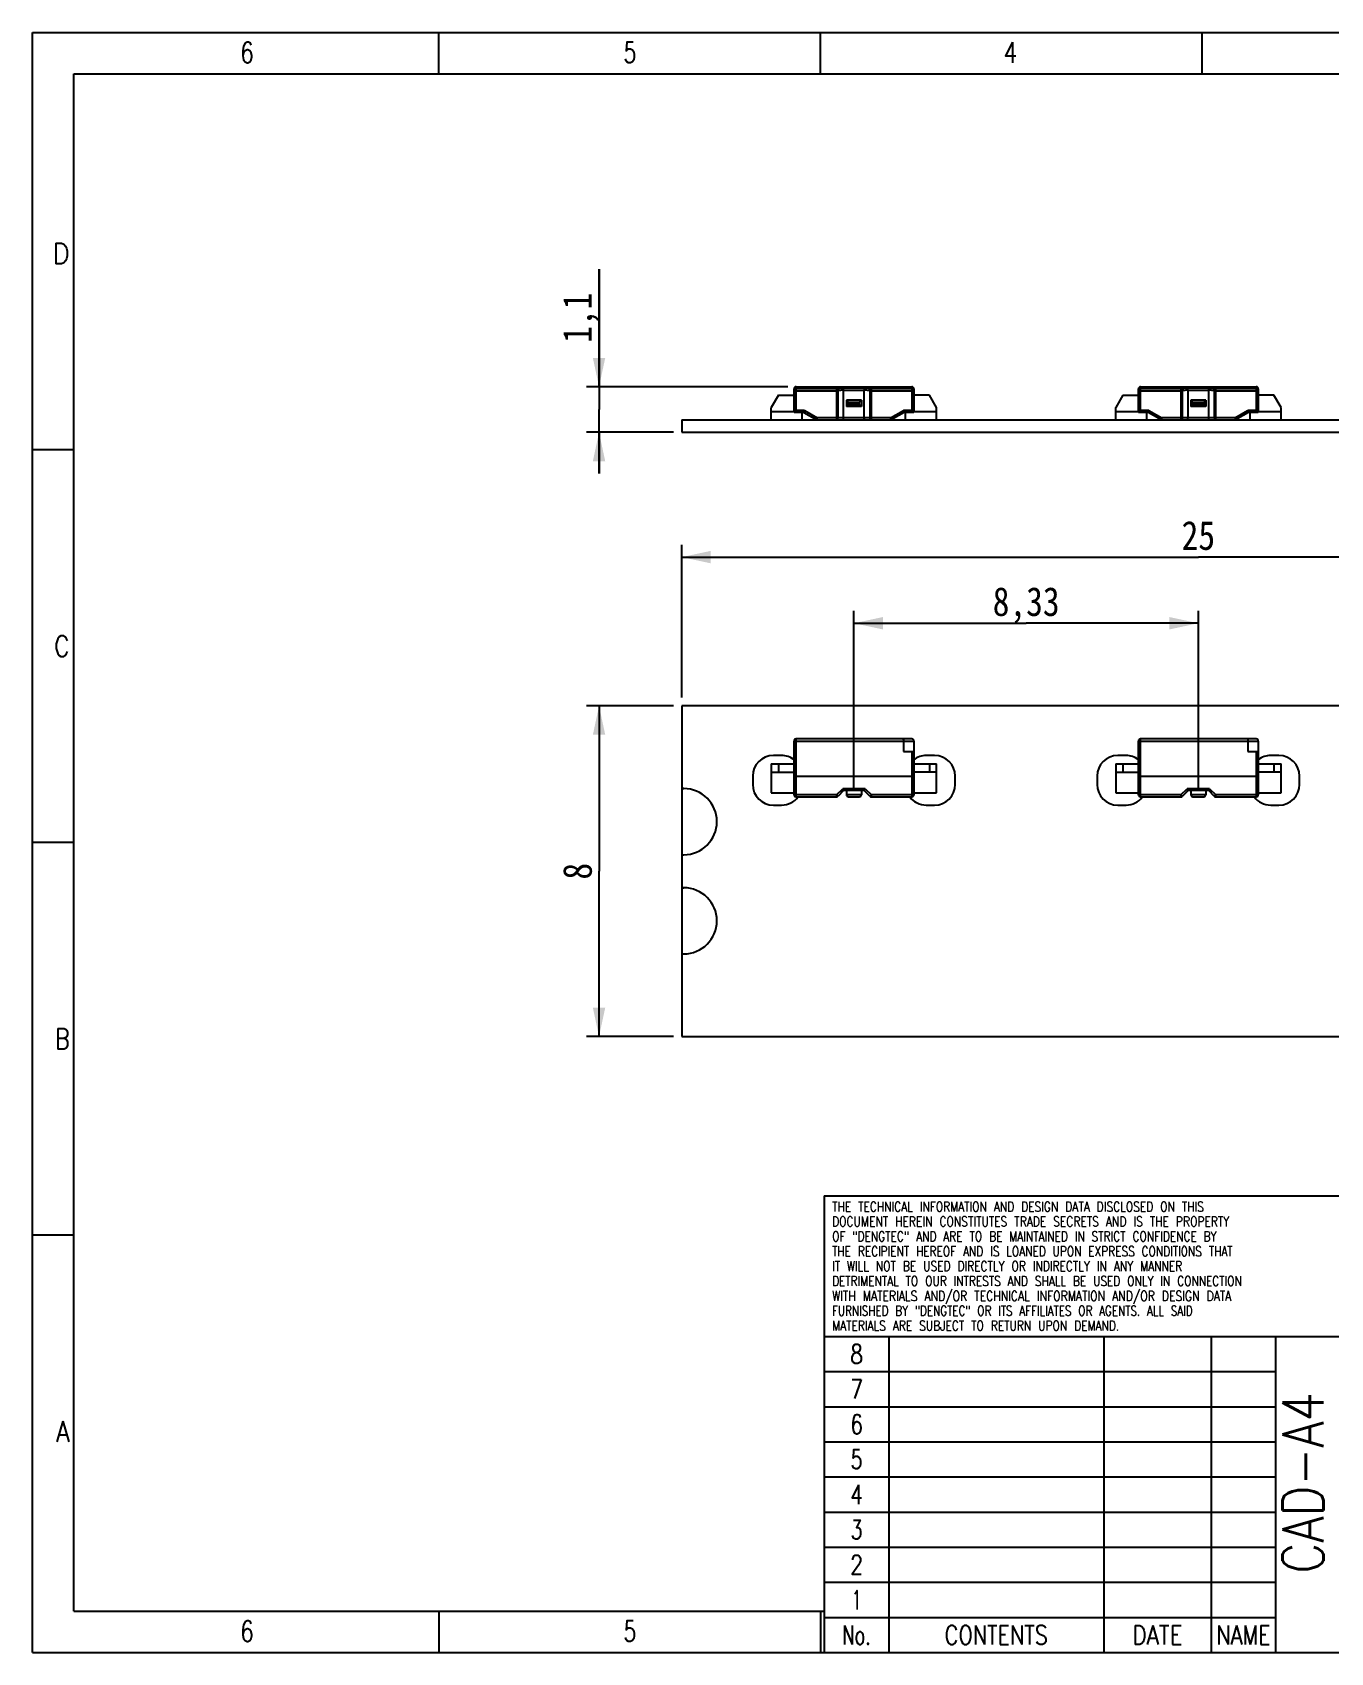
# Model space of a CAD drawing. Extents: x 1.4 to 58, y 1.4 to 40.6.
# Drawn here: x 1.4 to 32.81, y 1.4 to 40.6 of the extents above; entities that cross this region are included whole.
import ezdxf
from ezdxf.enums import TextEntityAlignment as Align

# ---------------------------------------------------------------- set-up
doc = ezdxf.new("R2010")
doc.units = 0
doc.header["$LTSCALE"] = 3.267
doc.layers.get('0').update_dxf_attribs({"linetype": 'CONTINUOUS'})
for name, color, linetype in [('LED-3352', 7, 'CONTINUOUS'), ('LS-12V-120-W8-3354', 7, 'CONTINUOUS'), ('LS-12V-120-W8-3359', 7, 'CONTINUOUS'), ('LS-12V-120-W8-335_PADS2', 7, 'CONTINUOUS'), ('LS-12V-120-W8-335_PLATE2', 7, 'CONTINUOUS')]:
    doc.layers.add(name, color=color, linetype=linetype)
doc.styles.get("Standard").update_dxf_attribs({"font": 'SIMHEI.SHX', "width": 0.85})
doc.styles.add('TEXTSTYLE_2', font='TXT.TTF')
doc.styles.add('TEXTSTYLE_3', font='TXT.TTF')
doc.styles.add('TEXTSTYLE_5', font='TXT.TTF')
doc.dimstyles.get("Standard").update_dxf_attribs({"dimtxt": 2.5, "dimasz": 2.5, "dimexe": 1.25, "dimexo": 0.625, "dimtad": 1, "dimcen": 2.5, "dimazin": 3, "dimtfac": 1, "dimtmove": 0, "dimatfit": 3})

# ---------------------------------------------------------------- blocks, each defined once
blk = doc.blocks.new('_FILLED')
at = {"color": 0, "linetype": 'BYBLOCK'}
blk.add_solid([(0, 0), (-1, 0.214), (-1, -0.214)], dxfattribs=at)
blk = doc.blocks.new('*D0')
at = {"layer": 'LS-12V-120-W8-3354', "color": 3}
for p, q in [((16.91, 24.305), (14.81, 24.305)), ((15.11, 24.305), (15.11, 20.305)), ((15.11, 16.305), (15.11, 20.305)), ((16.91, 16.305), (14.81, 16.305))]:
    blk.add_line(p, q, dxfattribs=at)
at = {"layer": 'LS-12V-120-W8-3354', "color": 3, "xscale": 0.7, "yscale": 0.7, "zscale": 0.7}
for p, rotation in [((15.11, 24.305), 90), ((15.11, 16.305), 270)]:
    blk.add_blockref('_FILLED', p, dxfattribs=dict(at, rotation=rotation))
at = {"layer": 'LS-12V-120-W8-3354', "color": 3, "width": 0.85}
blk.add_text('8', height=0.7, rotation=90, dxfattribs=at).set_placement((14.935, 20.305), align=Align.CENTER)
blk = doc.blocks.new('*D1')
at = {"layer": 'LS-12V-120-W8-3354', "color": 3}
for p, q in [((17.11, 24.505), (17.11, 28.205)), ((17.11, 27.905), (29.61, 27.905)), ((42.11, 27.905), (29.61, 27.905)), ((42.11, 24.505), (42.11, 28.205))]:
    blk.add_line(p, q, dxfattribs=at)
at = {"layer": 'LS-12V-120-W8-3354', "color": 3, "xscale": 0.7, "yscale": 0.7, "zscale": 0.7, "rotation": 180}
blk.add_blockref('_FILLED', (17.11, 27.905), dxfattribs=at)
at = {"layer": 'LS-12V-120-W8-3354', "color": 3, "xscale": 0.7, "yscale": 0.7, "zscale": 0.7}
blk.add_blockref('_FILLED', (42.11, 27.905), dxfattribs=at)
at = {"layer": 'LS-12V-120-W8-3354', "color": 3, "width": 0.85}
blk.add_text('25', height=0.7, dxfattribs=at).set_placement((29.61, 28.08), align=Align.CENTER)
blk = doc.blocks.new('*D2')
at = {"layer": 'LS-12V-120-W8-3354', "color": 7}
for p, q in [((21.277, 22.255), (21.277, 26.605)), ((21.277, 26.305), (25.444, 26.305)), ((29.61, 26.305), (25.444, 26.305)), ((29.61, 22.255), (29.61, 26.605))]:
    blk.add_line(p, q, dxfattribs=at)
at = {"layer": 'LS-12V-120-W8-3354', "color": 7, "xscale": 0.7, "yscale": 0.7, "zscale": 0.7, "rotation": 180}
blk.add_blockref('_FILLED', (21.277, 26.305), dxfattribs=at)
at = {"layer": 'LS-12V-120-W8-3354', "color": 7, "xscale": 0.7, "yscale": 0.7, "zscale": 0.7}
blk.add_blockref('_FILLED', (29.61, 26.305), dxfattribs=at)
at = {"layer": 'LS-12V-120-W8-3354', "color": 7, "width": 0.85}
blk.add_text('8,33', height=0.7, dxfattribs=at).set_placement((25.444, 26.48), align=Align.CENTER)
blk = doc.blocks.new('*D4')
at = {"layer": 'LS-12V-120-W8-3354', "color": 3}
for p, q in [((15.11, 32.025), (15.11, 34.875)), ((15.11, 34.875), (15.11, 31.475)), ((19.677, 32.025), (14.81, 32.025)), ((15.11, 29.925), (15.11, 31.475)), ((16.91, 30.925), (14.81, 30.925)), ((15.11, 30.925), (15.11, 29.925))]:
    blk.add_line(p, q, dxfattribs=at)
at = {"layer": 'LS-12V-120-W8-3354', "color": 3, "xscale": 0.7, "yscale": 0.7, "zscale": 0.7}
for p, rotation in [((15.11, 32.025), 270), ((15.11, 30.925), 90)]:
    blk.add_blockref('_FILLED', p, dxfattribs=dict(at, rotation=rotation))
at = {"layer": 'LS-12V-120-W8-3354', "color": 3, "width": 0.85}
blk.add_text('1,1', height=0.7, rotation=90, dxfattribs=at).set_placement((14.935, 33.09))

msp = doc.modelspace()

# ---------------------------------------------------------------- linework, layer by layer
at = {"layer": 'LED-3352', "color": 7}
for p, q in [((19.45, 31.825), (19.277, 31.525)), ((19.45, 31.825), (19.827, 31.825)), ((19.827, 31.405), (19.827, 31.975)), ((19.827, 31.93), (20.892, 31.93)), ((19.877, 31.455), (19.877, 32.025)), ((19.877, 32.025), (22.677, 32.025)), ((20.856, 31.98), (19.877, 31.98)), ((20.856, 31.98), (21.006, 31.995)), ((20.856, 31.98), (20.856, 31.225)), ((21.027, 31.943), (20.892, 31.93)), ((20.892, 31.275), (20.892, 31.93)), ((21.548, 31.995), (21.006, 31.995)), ((21.027, 31.945), (21.527, 31.945)), ((21.027, 31.275), (21.027, 31.943)), ((21.527, 31.275), (21.527, 31.943)), ((21.662, 31.93), (21.527, 31.943)), ((21.548, 31.995), (21.698, 31.98)), ((21.662, 31.93), (21.662, 31.275)), ((21.662, 31.93), (22.727, 31.93)), ((21.698, 31.225), (21.698, 31.98)), ((22.677, 31.98), (21.698, 31.98)), ((22.677, 32.025), (22.677, 31.455)), ((22.727, 31.975), (22.727, 31.405)), ((23.104, 31.825), (22.727, 31.825)), ((23.277, 31.525), (23.104, 31.825)), ((27.783, 31.825), (27.61, 31.525)), ((27.783, 31.825), (28.16, 31.825)), ((28.16, 31.405), (28.16, 31.975)), ((28.16, 31.93), (29.225, 31.93)), ((28.21, 31.455), (28.21, 32.025)), ((28.21, 32.025), (31.01, 32.025)), ((29.19, 31.98), (28.21, 31.98)), ((29.19, 31.98), (29.34, 31.995)), ((29.19, 31.98), (29.19, 31.225)), ((29.36, 31.943), (29.225, 31.93)), ((29.225, 31.275), (29.225, 31.93)), ((29.881, 31.995), (29.34, 31.995)), ((29.36, 31.945), (29.86, 31.945)), ((29.36, 31.275), (29.36, 31.943)), ((29.86, 31.275), (29.86, 31.943)), ((29.996, 31.93), (29.86, 31.943)), ((29.881, 31.995), (30.031, 31.98)), ((29.996, 31.93), (29.996, 31.275)), ((29.996, 31.93), (31.06, 31.93)), ((30.031, 31.225), (30.031, 31.98)), ((31.01, 31.98), (30.031, 31.98)), ((31.01, 32.025), (31.01, 31.455)), ((31.06, 31.975), (31.06, 31.405)), ((31.437, 31.825), (31.06, 31.825)), ((31.61, 31.525), (31.437, 31.825)), ((19.277, 31.225), (19.277, 31.525)), ((19.277, 31.425), (19.827, 31.425)), ((19.877, 31.455), (19.827, 31.405)), ((20.065, 31.405), (19.827, 31.405)), ((20.079, 31.455), (19.877, 31.455)), ((20.027, 31.225), (20.027, 31.405)), ((20.079, 31.455), (20.065, 31.405)), ((20.065, 31.405), (20.377, 31.225)), ((20.079, 31.455), (20.39, 31.275)), ((21.097, 31.705), (21.097, 31.545)), ((21.097, 31.705), (21.147, 31.655)), ((21.457, 31.705), (21.097, 31.705)), ((21.147, 31.595), (21.097, 31.545)), ((21.457, 31.545), (21.097, 31.545)), ((21.147, 31.595), (21.147, 31.655)), ((21.147, 31.655), (21.407, 31.655)), ((21.407, 31.595), (21.147, 31.595)), ((21.457, 31.705), (21.407, 31.655)), ((21.407, 31.655), (21.407, 31.595)), ((21.407, 31.595), (21.457, 31.545)), ((21.457, 31.705), (21.457, 31.545)), ((22.164, 31.275), (22.475, 31.455)), ((22.489, 31.405), (22.177, 31.225)), ((22.489, 31.405), (22.475, 31.455)), ((22.677, 31.455), (22.475, 31.455)), ((22.727, 31.405), (22.489, 31.405)), ((22.527, 31.225), (22.527, 31.405)), ((22.677, 31.455), (22.727, 31.405)), ((22.727, 31.425), (23.277, 31.425)), ((23.277, 31.225), (23.277, 31.525)), ((27.61, 31.225), (27.61, 31.525)), ((27.61, 31.425), (28.16, 31.425)), ((28.21, 31.455), (28.16, 31.405)), ((28.399, 31.405), (28.16, 31.405)), ((28.412, 31.455), (28.21, 31.455)), ((28.36, 31.225), (28.36, 31.405)), ((28.412, 31.455), (28.399, 31.405)), ((28.71, 31.225), (28.399, 31.405)), ((28.412, 31.455), (28.724, 31.275)), ((29.43, 31.705), (29.43, 31.545)), ((29.43, 31.705), (29.48, 31.655)), ((29.79, 31.705), (29.43, 31.705)), ((29.48, 31.595), (29.43, 31.545)), ((29.79, 31.545), (29.43, 31.545)), ((29.48, 31.595), (29.48, 31.655)), ((29.48, 31.655), (29.74, 31.655)), ((29.74, 31.595), (29.48, 31.595)), ((29.79, 31.705), (29.74, 31.655)), ((29.74, 31.655), (29.74, 31.595)), ((29.74, 31.595), (29.79, 31.545)), ((29.79, 31.705), (29.79, 31.545)), ((30.497, 31.275), (30.809, 31.455)), ((30.822, 31.405), (30.51, 31.225)), ((31.01, 31.455), (30.809, 31.455)), ((30.822, 31.405), (30.809, 31.455)), ((31.06, 31.405), (30.822, 31.405)), ((30.86, 31.225), (30.86, 31.405)), ((31.01, 31.455), (31.06, 31.405)), ((31.06, 31.425), (31.61, 31.425)), ((31.61, 31.225), (31.61, 31.525)), ((20.39, 31.275), (20.377, 31.225)), ((22.164, 31.275), (20.39, 31.275)), ((22.177, 31.225), (22.164, 31.275)), ((28.724, 31.275), (28.71, 31.225)), ((30.497, 31.275), (28.724, 31.275)), ((30.51, 31.225), (30.497, 31.275)), ((19.827, 22.155), (19.827, 23.455)), ((19.827, 23.455), (22.727, 23.455)), ((19.877, 22.105), (19.877, 23.505)), ((22.677, 23.505), (19.877, 23.505)), ((22.477, 23.455), (22.477, 23.205)), ((22.477, 23.205), (22.727, 23.205)), ((22.677, 23.205), (22.677, 22.105)), ((22.727, 23.455), (22.727, 22.155)), ((28.16, 22.155), (28.16, 23.455)), ((28.16, 23.455), (31.06, 23.455)), ((28.21, 22.105), (28.21, 23.505)), ((31.01, 23.505), (28.21, 23.505)), ((30.81, 23.455), (30.81, 23.205)), ((30.81, 23.205), (31.06, 23.205)), ((31.01, 23.205), (31.01, 22.105)), ((31.06, 23.455), (31.06, 22.155)), ((19.277, 22.905), (19.277, 22.205)), ((19.277, 22.905), (19.827, 22.905)), ((19.45, 22.905), (19.45, 22.705)), ((22.727, 22.905), (23.277, 22.905)), ((23.104, 22.905), (23.104, 22.705)), ((23.277, 22.205), (23.277, 22.905)), ((27.61, 22.905), (27.61, 22.205)), ((27.61, 22.905), (28.16, 22.905)), ((27.783, 22.905), (27.783, 22.705)), ((31.06, 22.905), (31.61, 22.905)), ((31.437, 22.905), (31.437, 22.705)), ((31.61, 22.205), (31.61, 22.905)), ((19.277, 22.705), (19.827, 22.705)), ((19.877, 22.605), (22.677, 22.605)), ((23.277, 22.705), (22.727, 22.705)), ((27.61, 22.705), (28.16, 22.705)), ((28.21, 22.605), (31.01, 22.605)), ((31.61, 22.705), (31.06, 22.705)), ((19.277, 22.205), (19.827, 22.205)), ((20.856, 22.15), (19.877, 22.15)), ((19.877, 22.105), (20.856, 22.105)), ((20.856, 22.15), (21.006, 22.3)), ((20.856, 22.15), (20.856, 22.105)), ((21.027, 22.255), (20.892, 22.12)), ((21.548, 22.3), (21.006, 22.3)), ((21.527, 22.255), (21.027, 22.255)), ((21.097, 22.255), (21.097, 22.155)), ((21.457, 22.155), (21.097, 22.155)), ((21.147, 22.105), (21.407, 22.105)), ((21.457, 22.255), (21.457, 22.155)), ((21.662, 22.12), (21.527, 22.255)), ((21.548, 22.3), (21.698, 22.15)), ((21.698, 22.105), (21.698, 22.15)), ((22.677, 22.15), (21.698, 22.15)), ((21.698, 22.105), (22.677, 22.105)), ((22.727, 22.205), (23.277, 22.205)), ((27.61, 22.205), (28.16, 22.205)), ((29.19, 22.15), (28.21, 22.15)), ((28.21, 22.105), (29.19, 22.105)), ((29.19, 22.15), (29.34, 22.3)), ((29.19, 22.15), (29.19, 22.105)), ((29.36, 22.255), (29.225, 22.12)), ((29.881, 22.3), (29.34, 22.3)), ((29.86, 22.255), (29.36, 22.255)), ((29.43, 22.255), (29.43, 22.155)), ((29.79, 22.155), (29.43, 22.155)), ((29.48, 22.105), (29.74, 22.105)), ((29.79, 22.255), (29.79, 22.155)), ((29.996, 22.12), (29.86, 22.255)), ((29.881, 22.3), (30.031, 22.15)), ((30.031, 22.105), (30.031, 22.15)), ((31.01, 22.15), (30.031, 22.15)), ((30.031, 22.105), (31.01, 22.105)), ((31.06, 22.205), (31.61, 22.205))]:
    msp.add_line(p, q, dxfattribs=at)
for points in [[(19.877, 31.98), (19.862, 31.977), (19.848, 31.97), (19.837, 31.959), (19.829, 31.945), (19.827, 31.93)], [(20.892, 31.93), (20.889, 31.945), (20.884, 31.958), (20.876, 31.969), (20.867, 31.976), (20.856, 31.98)], [(21.027, 31.945), (21.026, 31.959), (21.022, 31.972), (21.018, 31.983), (21.013, 31.991), (21.006, 31.995)], [(21.027, 31.943), (21.027, 31.944), (21.027, 31.944), (21.027, 31.945)], [(21.527, 31.945), (21.528, 31.959), (21.531, 31.972), (21.536, 31.983), (21.541, 31.991), (21.548, 31.995)], [(21.527, 31.945), (21.527, 31.944), (21.527, 31.944), (21.527, 31.943)], [(21.698, 31.98), (21.687, 31.976), (21.678, 31.969), (21.67, 31.958), (21.665, 31.945), (21.662, 31.93)], [(22.727, 31.93), (22.725, 31.945), (22.717, 31.959), (22.706, 31.97), (22.692, 31.977), (22.677, 31.98)], [(28.21, 31.98), (28.195, 31.977), (28.181, 31.97), (28.17, 31.959), (28.163, 31.945), (28.16, 31.93)], [(29.225, 31.93), (29.223, 31.945), (29.217, 31.958), (29.21, 31.969), (29.2, 31.976), (29.19, 31.98)], [(29.36, 31.945), (29.359, 31.959), (29.356, 31.972), (29.351, 31.983), (29.346, 31.991), (29.34, 31.995)], [(29.36, 31.943), (29.36, 31.944), (29.36, 31.944), (29.36, 31.945)], [(29.86, 31.945), (29.862, 31.959), (29.865, 31.972), (29.869, 31.983), (29.875, 31.991), (29.881, 31.995)], [(29.86, 31.945), (29.86, 31.944), (29.86, 31.944), (29.86, 31.943)], [(30.031, 31.98), (30.021, 31.976), (30.011, 31.969), (30.003, 31.958), (29.998, 31.945), (29.996, 31.93)], [(31.06, 31.93), (31.058, 31.945), (31.051, 31.959), (31.04, 31.97), (31.026, 31.977), (31.01, 31.98)], [(20.856, 31.225), (20.867, 31.228), (20.877, 31.235), (20.885, 31.246), (20.89, 31.26), (20.892, 31.275)], [(21.006, 31.225), (21.013, 31.228), (21.019, 31.235), (21.023, 31.246), (21.026, 31.26), (21.027, 31.275)], [(21.548, 31.225), (21.541, 31.228), (21.535, 31.235), (21.531, 31.246), (21.528, 31.26), (21.527, 31.275)], [(21.662, 31.275), (21.664, 31.26), (21.669, 31.246), (21.677, 31.235), (21.687, 31.228), (21.698, 31.225)], [(29.19, 31.225), (29.201, 31.228), (29.21, 31.235), (29.218, 31.246), (29.223, 31.26), (29.225, 31.275)], [(29.34, 31.225), (29.346, 31.228), (29.352, 31.235), (29.357, 31.246), (29.359, 31.26), (29.36, 31.275)], [(29.881, 31.225), (29.874, 31.228), (29.869, 31.235), (29.864, 31.246), (29.861, 31.26), (29.86, 31.275)], [(29.996, 31.275), (29.997, 31.26), (30.002, 31.246), (30.01, 31.235), (30.02, 31.228), (30.031, 31.225)], [(22.456, 23.505), (22.463, 23.503), (22.469, 23.495), (22.473, 23.484), (22.476, 23.47), (22.477, 23.455)], [(30.79, 23.505), (30.796, 23.503), (30.802, 23.495), (30.807, 23.484), (30.809, 23.47), (30.81, 23.455)], [(19.877, 22.605), (19.862, 22.605), (19.848, 22.606), (19.837, 22.606), (19.829, 22.607), (19.827, 22.608)], [(22.677, 22.605), (22.692, 22.605), (22.706, 22.606), (22.717, 22.606), (22.725, 22.607), (22.727, 22.608)], [(28.21, 22.605), (28.195, 22.605), (28.181, 22.606), (28.17, 22.606), (28.163, 22.607), (28.16, 22.608)], [(31.01, 22.605), (31.026, 22.605), (31.04, 22.606), (31.051, 22.606), (31.058, 22.607), (31.06, 22.608)], [(19.877, 22.15), (19.862, 22.15), (19.848, 22.151), (19.837, 22.152), (19.829, 22.154), (19.827, 22.155)], [(20.892, 22.12), (20.889, 22.121), (20.884, 22.125), (20.876, 22.131), (20.867, 22.14), (20.856, 22.15)], [(21.027, 22.255), (21.026, 22.257), (21.022, 22.263), (21.018, 22.273), (21.013, 22.285), (21.006, 22.3)], [(21.527, 22.255), (21.528, 22.257), (21.531, 22.263), (21.536, 22.273), (21.541, 22.285), (21.548, 22.3)], [(21.698, 22.15), (21.687, 22.14), (21.678, 22.131), (21.67, 22.125), (21.665, 22.121), (21.662, 22.12)], [(22.727, 22.155), (22.725, 22.154), (22.717, 22.152), (22.706, 22.151), (22.692, 22.15), (22.677, 22.15)], [(28.21, 22.15), (28.195, 22.15), (28.181, 22.151), (28.17, 22.152), (28.163, 22.154), (28.16, 22.155)], [(29.225, 22.12), (29.223, 22.121), (29.217, 22.125), (29.21, 22.131), (29.2, 22.14), (29.19, 22.15)], [(29.36, 22.255), (29.359, 22.257), (29.356, 22.263), (29.351, 22.273), (29.346, 22.285), (29.34, 22.3)], [(29.86, 22.255), (29.862, 22.257), (29.865, 22.263), (29.869, 22.273), (29.875, 22.285), (29.881, 22.3)], [(30.031, 22.15), (30.021, 22.14), (30.011, 22.131), (30.003, 22.125), (29.998, 22.121), (29.996, 22.12)], [(31.06, 22.155), (31.058, 22.154), (31.051, 22.152), (31.04, 22.151), (31.026, 22.15), (31.01, 22.15)]]:
    msp.add_lwpolyline(points, dxfattribs=at)
for centre, start, end in [((19.877, 31.975), 90, 180), ((22.677, 31.975), 0, 90), ((28.21, 31.975), 90, 180), ((31.01, 31.975), 0, 90), ((19.877, 23.455), 90, 180), ((22.677, 23.455), 0, 90), ((28.21, 23.455), 90, 180), ((31.01, 23.455), 0, 90), ((19.877, 22.155), 180, 270), ((20.856, 22.155), 270, 315), ((21.147, 22.155), 180, 270), ((21.407, 22.155), 270, 360), ((21.698, 22.155), 225, 270), ((22.677, 22.155), 270, 360), ((28.21, 22.155), 180, 270), ((29.19, 22.155), 270, 315), ((29.48, 22.155), 180, 270), ((29.74, 22.155), 270, 360), ((30.031, 22.155), 225, 270), ((31.01, 22.155), 270, 360)]:
    msp.add_arc(centre, 0.05, start, end, dxfattribs=at)
at = {"layer": 'LS-12V-120-W8-3359', "color": 7}
for p, q in [((1.4, 1.4), (1.4, 40.6)), ((1.4, 40.6), (58, 40.6)), ((11.233, 39.6), (11.233, 40.6)), ((20.467, 39.6), (20.467, 40.6)), ((29.7, 39.6), (29.7, 40.6)), ((2.4, 2.4), (2.4, 39.6)), ((2.4, 39.6), (57, 39.6)), ((2.4, 30.5), (1.4, 30.5)), ((2.4, 21), (1.4, 21)), ((2.4, 11.5), (1.4, 11.5)), ((2.4, 2.4), (20.56, 2.4)), ((11.233, 2.4), (11.233, 1.4)), ((20.467, 2.4), (20.467, 1.4)), ((1.4, 1.4), (58, 1.4))]:
    msp.add_line(p, q, dxfattribs=at)
at = {"layer": 'LS-12V-120-W8-3359', "color": 3}
for p, q in [((20.56, 12.45), (58, 12.45)), ((20.56, 12.45), (20.56, 1.4)), ((20.56, 9.05), (58, 9.05)), ((22.12, 9.05), (22.12, 1.4)), ((27.32, 9.05), (27.32, 1.4)), ((29.92, 9.05), (29.92, 1.4)), ((31.48, 9.05), (31.48, 1.4)), ((20.56, 8.2), (31.48, 8.2)), ((20.56, 7.35), (31.48, 7.35)), ((20.56, 6.5), (31.48, 6.5)), ((20.56, 5.65), (31.48, 5.65)), ((20.56, 4.8), (31.48, 4.8)), ((20.56, 3.95), (31.48, 3.95)), ((20.56, 3.1), (31.48, 3.1)), ((20.56, 2.25), (31.48, 2.25)), ((20.56, 1.4), (58, 1.4))]:
    msp.add_line(p, q, dxfattribs=at)
at = {"layer": 'LS-12V-120-W8-335_PADS2', "color": 7}
for p, q in [((19.527, 23.105), (19.327, 23.105)), ((23.227, 23.105), (23.027, 23.105)), ((27.86, 23.105), (27.66, 23.105)), ((31.56, 23.105), (31.36, 23.105)), ((18.827, 22.605), (18.827, 22.405)), ((23.727, 22.405), (23.727, 22.605)), ((27.16, 22.605), (27.16, 22.405)), ((32.06, 22.405), (32.06, 22.605)), ((17.11, 22.305), (17.11, 20.705)), ((17.16, 22.305), (17.11, 22.305)), ((19.327, 21.905), (19.527, 21.905)), ((23.027, 21.905), (23.227, 21.905)), ((27.66, 21.905), (27.86, 21.905)), ((31.36, 21.905), (31.56, 21.905)), ((17.11, 20.705), (17.16, 20.705)), ((17.11, 19.905), (17.11, 18.305)), ((17.16, 19.905), (17.11, 19.905)), ((17.11, 18.305), (17.16, 18.305))]:
    msp.add_line(p, q, dxfattribs=at)
for centre, radius, start, end in [((19.327, 22.605), 0.5, 90, 180), ((19.527, 22.605), 0.5, 53.0199, 90), ((23.027, 22.605), 0.5, 90, 126.9801), ((23.227, 22.605), 0.5, 0, 90), ((27.66, 22.605), 0.5, 90, 180), ((27.86, 22.605), 0.5, 53.0199, 90), ((31.36, 22.605), 0.5, 90, 126.9801), ((31.56, 22.605), 0.5, 0, 90), ((19.327, 22.405), 0.5, 180, 270), ((23.227, 22.405), 0.5, 270, 360), ((27.66, 22.405), 0.5, 180, 270), ((31.56, 22.405), 0.5, 270, 360), ((17.16, 21.505), 0.8, 270, 90), ((19.527, 22.405), 0.5, 270, 323.0199), ((23.027, 22.405), 0.5, 216.9801, 270), ((27.86, 22.405), 0.5, 270, 323.0199), ((31.36, 22.405), 0.5, 216.9801, 270), ((17.16, 19.105), 0.8, 270, 90)]:
    msp.add_arc(centre, radius, start, end, dxfattribs=at)
at = {"layer": 'LS-12V-120-W8-335_PLATE2', "color": 7}
for p, q in [((17.11, 31.225), (17.11, 30.925)), ((17.11, 31.225), (42.11, 31.225)), ((17.11, 30.925), (42.11, 30.925)), ((17.11, 24.305), (17.11, 22.305)), ((42.11, 24.305), (17.11, 24.305)), ((19.527, 23.105), (19.327, 23.105)), ((23.227, 23.105), (23.027, 23.105)), ((27.86, 23.105), (27.66, 23.105)), ((31.56, 23.105), (31.36, 23.105)), ((18.827, 22.605), (18.827, 22.405)), ((23.727, 22.405), (23.727, 22.605)), ((27.16, 22.605), (27.16, 22.405)), ((32.06, 22.405), (32.06, 22.605)), ((17.11, 22.305), (17.16, 22.305)), ((19.327, 21.905), (19.527, 21.905)), ((23.027, 21.905), (23.227, 21.905)), ((27.66, 21.905), (27.86, 21.905)), ((31.36, 21.905), (31.56, 21.905)), ((17.11, 20.705), (17.11, 19.905)), ((17.11, 20.705), (17.16, 20.705)), ((17.11, 19.905), (17.16, 19.905)), ((17.11, 18.305), (17.11, 16.305)), ((17.11, 18.305), (17.16, 18.305)), ((17.11, 16.305), (42.11, 16.305))]:
    msp.add_line(p, q, dxfattribs=at)
for centre, radius, start, end in [((19.327, 22.605), 0.5, 90, 180), ((19.527, 22.605), 0.5, 52.7588, 90), ((23.027, 22.605), 0.5, 90, 127.2412), ((23.227, 22.605), 0.5, 0, 90), ((27.66, 22.605), 0.5, 90, 180), ((27.86, 22.605), 0.5, 52.7588, 90), ((31.36, 22.605), 0.5, 90, 127.2412), ((31.56, 22.605), 0.5, 0, 90), ((19.327, 22.405), 0.5, 180, 270), ((23.227, 22.405), 0.5, 270, 360), ((27.66, 22.405), 0.5, 180, 270), ((31.56, 22.405), 0.5, 270, 360), ((17.16, 21.505), 0.8, 270, 90), ((19.527, 22.405), 0.5, 270, 322.7588), ((23.027, 22.405), 0.5, 217.2412, 270), ((27.86, 22.405), 0.5, 270, 322.7588), ((31.36, 22.405), 0.5, 217.2412, 270), ((17.16, 19.105), 0.8, 270, 90)]:
    msp.add_arc(centre, radius, start, end, dxfattribs=at)

# ---------------------------------------------------------------- texts
at = {"layer": 'LS-12V-120-W8-3359', "color": 7, "style": 'TEXTSTYLE_2'}
for s, width, p in [('6', 0.785714, (6.763, 39.866)), ('4', 0.785714, (25.23, 39.866)), ('D', 0.904762, (2.3, 35)), ('C', 0.833333, (2.3, 25.5)), ('B', 0.785714, (2.3, 16)), ('A', 0.857143, (2.3, 6.5)), ('6', 0.785714, (6.763, 1.666))]:
    msp.add_text(s, height=0.5, dxfattribs=dict(at, width=width)).set_placement(p, align=Align.RIGHT)
at = {"layer": 'LS-12V-120-W8-3359', "color": 7, "style": 'TEXTSTYLE_2', "width": 0.714286}
for p in [(15.703, 39.866), (15.703, 1.666)]:
    msp.add_text('5', height=0.5, dxfattribs=at).set_placement(p)
at = {"layer": 'LS-12V-120-W8-3359', "color": 3, "style": 'TEXTSTYLE_3'}
for s, width, p in [('THE TECHNICAL INFORMATION AND DESIGN DATA DISCLOSED ON THIS', 0.786118, (20.747, 12.07)), ('DOCUMENT HEREIN CONSTITUTES TRADE SECRETS AND IS THE PROPERTY', 0.790398, (20.747, 11.71)), ('OF "DENGTEC" AND ARE TO BE MAINTAINED IN STRICT CONFIDENCE BY', 0.782592, (20.747, 11.35)), ('THE RECIPIENT HEREOF AND IS LOANED UPON EXPRESS CONDITIONS THAT', 0.779289, (20.747, 10.99)), ('IT WILL NOT BE USED DIRECTLY OR INDIRECTLY IN ANY MANNER ', 0.784879, (20.747, 10.63)), ('WITH MATERIALS AND/OR TECHNICAL INFORMATION AND/OR DESIGN DATA', 0.797619, (20.747, 9.91)), ('DETRIMENTAL TO OUR INTRESTS AND SHALL BE USED ONLY IN CONNECTION ', 0.780586, (20.747, 10.27)), ('FURNISHED BY "DENGTEC" OR ITS AFFILIATES OR AGENTS. ALL SAID', 0.76746, (20.747, 9.55)), ('MATERIALS ARE SUBJECT TO RETURN UPON DEMAND.', 0.785714, (20.747, 9.19))]:
    msp.add_text(s, height=0.24, dxfattribs=dict(at, width=width)).set_placement(p)
at = {"layer": 'LS-12V-120-W8-3359', "color": 3, "style": 'TEXTSTYLE_5'}
for s, width, p in [('8', 0.785714, (21.34, 8.395)), ('7', 0.785714, (21.34, 7.545)), ('6', 0.785714, (21.34, 6.695)), ('5', 0.714286, (21.34, 5.845)), ('4', 0.785714, (21.34, 4.995)), ('3', 0.714286, (21.34, 4.145)), ('2', 0.785714, (21.34, 3.295)), ('1', 0.571429, (21.34, 2.445)), ('No.', 0.690476, (21.34, 1.595)), ('CONTENTS', 0.800595, (24.72, 1.595)), ('DATE', 0.833333, (28.62, 1.595)), ('NAME', 0.803571, (30.7, 1.595))]:
    msp.add_text(s, height=0.46, dxfattribs=dict(at, width=width)).set_placement(p, align=Align.CENTER)
at = {"layer": 'LS-12V-120-W8-3359', "color": 3, "style": 'TEXTSTYLE_2', "width": 0.825397}
msp.add_text('CAD-A4', height=1, rotation=90, dxfattribs=at).set_placement((32.642, 7.701), align=Align.RIGHT)

# ---------------------------------------------------------------- dimensions: what is measured, and where the dimension line sits
at = {"layer": 'LS-12V-120-W8-3354', "color": 3}
for base, p1, p2, picture, middle in [((15.11, 30.925), (19.677, 32.025), (16.91, 30.925), '*D4', (14.585, 33.982)), ((15.11, 16.305), (16.91, 24.305), (16.91, 16.305), '*D0', (14.719, 20.039))]:
    dim = msp.add_linear_dim(base=base, p1=p1, p2=p2, angle=270, dimstyle='Standard', dxfattribs=at)
    dim.commit()
    dim.dimension.update_dxf_attribs({"geometry": picture, "text_midpoint": middle, "dimtype": 128})
dim = msp.add_linear_dim(base=(42.11, 27.905), p1=(17.11, 24.505), p2=(42.11, 24.505), dimstyle='Standard', dxfattribs=at)
dim.commit()
dim.dimension.update_dxf_attribs({"geometry": '*D1', "text_midpoint": (29.015, 28.43), "dimtype": 128})
at = {"layer": 'LS-12V-120-W8-3354', "color": 7}
dim = msp.add_linear_dim(base=(29.61, 26.305), p1=(21.277, 22.255), p2=(29.61, 22.255), dimstyle='Standard', dxfattribs=at)
dim.commit()
dim.dimension.update_dxf_attribs({"geometry": '*D2', "text_midpoint": (24.254, 26.83), "dimtype": 128})

doc.saveas('drawing.dxf')
